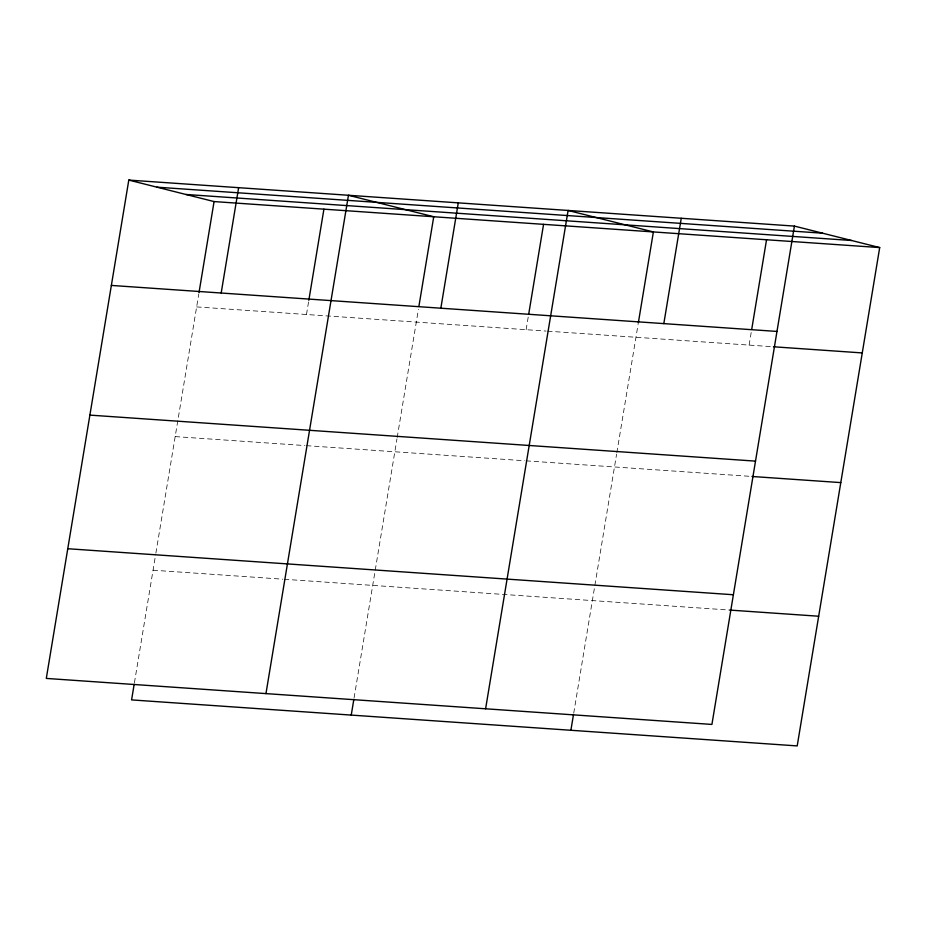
<?xml version="1.0" encoding="UTF-8"?>
<svg xmlns="http://www.w3.org/2000/svg" width="926" height="926" viewBox="0 0 926 926"><rect width="100%" height="100%" fill="white"/><g stroke="black" fill="none" stroke-linecap="round" stroke-linejoin="round"><path stroke-width="0.69" stroke-dasharray="4.63 3.47" d="M134.42 682.798L155.637 554.581M155.881 553.158L198.766 294.098M306.471 314.493L308.833 300.267M354.068 697.984L396.953 438.947M397.185 437.523L418.425 309.284M526.13 329.679L528.48 315.442M573.726 713.17L616.6 454.134M616.843 452.71L638.072 324.459M749.111 345.097L751.461 330.86M196.648 306.911L546.097 331.068M547.521 331.161L772.029 346.683M175.176 436.597L304.967 445.568M306.402 445.661L524.625 460.754M526.049 460.847L750.558 476.369M153.056 570.208L282.847 579.19M284.27 579.282L729.862 610.084"/><path stroke-width="1.39" d="M794.415 226.094L128.795 180.084L46.3 678.422L711.92 724.433L794.415 226.094L879.7 247.578L797.205 745.916L131.585 699.906L134.177 684.221M198.997 292.674L214.08 201.567L879.7 247.578M221.187 293.01L238.63 187.677M308.833 300.267L323.915 209.16M265.959 693.609L348.454 195.27L433.738 216.753L418.888 306.437M351.243 715.092L353.836 699.408M440.845 308.196L458.277 202.863M528.723 314.03L543.562 224.347M485.606 708.784L568.101 210.457L653.386 231.94L638.303 323.035M570.891 730.267L573.483 714.594M663.826 323.614L681.258 218.27M751.704 329.436L766.543 239.753M156.945 187.168L822.554 233.19M185.941 194.472L851.561 240.494M111.363 285.428L776.972 331.439M773.453 346.775L862.256 352.922M89.891 415.114L755.512 461.125M751.981 476.473L840.796 482.608M67.772 548.724L733.392 594.747M729.862 610.084L818.677 616.23M128.795 180.084L214.08 201.567"/></g></svg>
